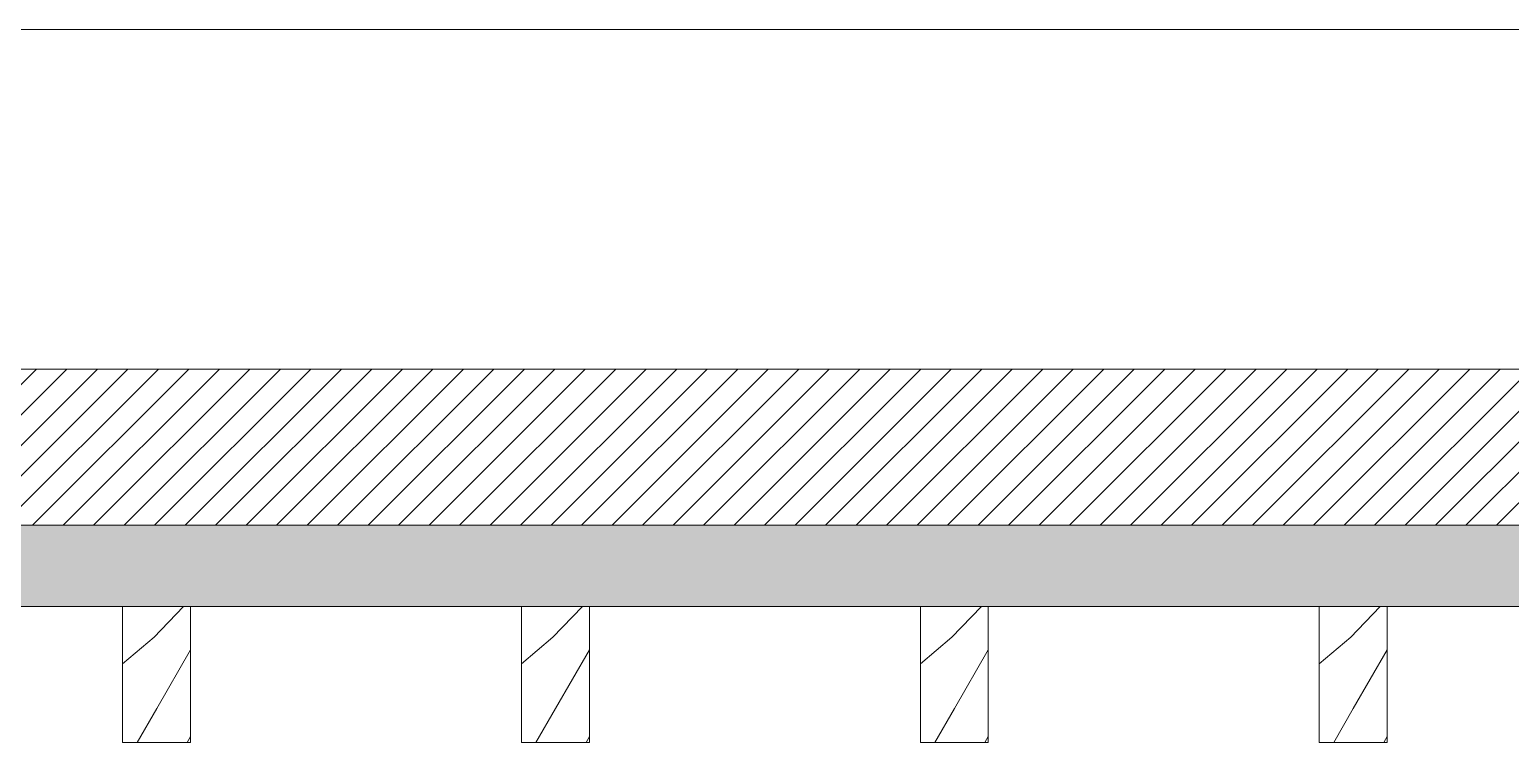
# Model space of a CAD drawing. Header units: metres. Extents: x -197 to 1099, y -24 to 14.
# Drawn here: x -82.764 to -80.584, y 6.5 to 7.55 of the extents above; entities that cross this region are included whole.
import ezdxf

# ---------------------------------------------------------------- set-up
doc = ezdxf.new("R2010")
doc.units = ezdxf.units.M
doc.header["$LTSCALE"] = 0.001
for name, color, linetype, lineweight, true_color in [('Jach-Anotaciones-CalidaddeLínea  0.13', 7, 'Continuous', 13, 0x000000), ('Jach-Anotaciones-Hatch-Lum100%', 7, 'Continuous', 13, 0x000000), ('Jach-Anotaciones-Hatch-Lum50%', 9, 'Continuous', 13, 0x808080)]:
    doc.layers.add(name, color=color, linetype=linetype, lineweight=lineweight, true_color=true_color)

msp = doc.modelspace()

# ---------------------------------------------------------------- hatches: boundary and pattern name
at = {"layer": 'Jach-Anotaciones-Hatch-Lum100%', "ltscale": 100}
h = msp.add_hatch(color=256, dxfattribs=at)
h.dxf.hatch_style = 1
h.paths.add_polyline_path([(-90.77616, 6.82), (-78.41603, 6.82), (-78.41603, 6.7), (-90.77616, 6.7)])
at = {"layer": 'Jach-Anotaciones-Hatch-Lum50%', "ltscale": 100}
h = msp.add_hatch(dxfattribs=at)
h.set_pattern_fill('ANSI31', color=256, scale=0.01)
h.set_pattern_definition([(45, (-143.32628, 0), (-0.02245064, 0.02245064), [])])
h.paths.add_polyline_path([(-90.77616, 7.05), (-78.41603, 7.05), (-78.41603, 6.82), (-90.77616, 6.82)])
h = msp.add_hatch(dxfattribs=at)
h.set_pattern_fill('WOOD_01', color=256, scale=0.8, angle=60, pattern_type=2)
h.set_pattern_definition([(60, (-141.8936, 0.8039), (-0.69282, 0.4), [0.16, -0.64]), (68.9726, (-141.515467, 0.59483), (1.707181334, 4.55692101), [0.153883, -15.234423]), (65.7105, (-141.56104, 0.6119), (2.90718979, 6.63537723), [0.160798, -7.879101]), (44.5779, (-141.768883, 0.731902), (6.478452005, 6.421028285), [0.2406656, -23.8259016]), (53.6599, (-141.98951, 0.87776), (0.39999871, 0.69282136), [0.144886, -7.099421]), (45.0686, (-141.582606, 0.670543), (2.29281919, 2.37128194), [0.124194, -12.295146]), (48.6901, (-142.12444, 0.66006), (0.39999986, 0.69282067), [0.326338, -3.752878]), (65.7105, (-141.45311, 0.55883), (2.90718979, 6.63537723), [0.080399, -7.9595]), (60, (-141.7481, 0.7199), (-0.69282, 0.4), [0.08, -0.72]), (60, (-141.9112, 0.6293), (-0.69282, 0.4), [0.24, -0.56]), (71.3099, (-141.93516, 0.8279), (0.90718136, 3.1712801), [0.081584, -3.997631]), (62.7263, (-141.718816, 0.61062), (7.307182554, 14.256405072), [0.16819, -16.650846]), (52.4054, (-141.67803, 0.63326), (3.89281589, 5.142565012), [0.121062, -11.985134]), (60, (-141.43476, 0.4466), (-0.69282, 0.4), [0.16, -0.64]), (58.8309, (-141.440119, 0.357338), (0.399999541, 0.692820757), [0.3920816, -38.81608]), (60, (-141.9597, 0.6573), (-0.69282, 0.4), [0.08, -0.72]), (60, (-141.97516, 0.7586), (-0.69282, 0.4), [0.08, -0.72]), (60, (-142.2175, 0.48285), (-0.69282, 0.4), [0.12, -0.68]), (50.5377, (-142.14415, 0.68991), (0.39999976, 0.69282053), [0.24331, -4.622899]), (60, (-142.27215, 0.4682), (-0.69282, 0.4), [0.16, -0.64]), (60, (-141.6926, 0.032), (-0.69282, 0.4), [0.088, -0.712]), (60, (-141.52326, 0.4053), (-0.69282, 0.4), [0.08, -0.72]), (60, (-141.74804, 0.064), (-0.69282, 0.4), [0.168, -0.632]), (65.4403, (-141.58561, 0.44134), (3.307183171, 7.328200937), [0.16876, -16.707258]), (60, (-141.637, 0.4803), (-0.69282, 0.4), [0.152, -0.648]), (60, (-141.8589, 0.128), (-0.69282, 0.4), [0.088, -0.712]), (58.8309, (-141.921744, 0.275138), (0.399999541, 0.692820757), [0.3920816, -38.81608]), (60, (-141.9481, 0.3735), (-0.69282, 0.4), [0.08, -0.72]), (60, (-142.0089, 0.3162), (-0.69282, 0.4), [0.08, -0.72]), (60, (-141.8489, 0.5933), (-0.69282, 0.4), [0.16, -0.64]), (60, (-141.9427, 0.4628), (-0.69282, 0.4), [0.08, -0.72]), (60, (-142.1059, 0.3722), (-0.69282, 0.4), [0.16, -0.64]), (79.6538, (-141.706893, 0.39127), (1.628722567, 9.22102156), [0.118929, -11.773925]), (71.3099, (-141.96888, 0.3855), (0.90718136, 3.1712801), [0.081584, -3.997631]), (71.3099, (-141.77424, 0.64262), (0.90718136, 3.1712801), [0.081584, -3.997631]), (65.7105, (-142.15751, 0.586774), (2.90718979, 6.63537723), [0.080399, -7.9595]), (49.6952, (-142.33001, 0.4), (3.09281664, 3.75692404), [0.089442, -8.854828]), (48.6901, (-141.64862, 0.10821), (0.39999986, 0.69282067), [0.081584, -3.997631]), (150, (-141.59476, 0.1695), (-0.4, -0.69282), [0, -0.8]), (46.6076, (-142.06674, 0.248), (9.571260274, 10.177957834), [0.172696, -17.096923]), (71.3099, (-141.91973, 0.72662), (0.90718136, 3.1712801), [0.081584, -3.997631]), (70.3048, (-141.48326, 0.47462), (1.30718233, 3.86409989), [0.089442, -8.854828]), (48.6901, (-141.9081, 0.44277), (0.39999986, 0.69282067), [0.081584, -3.997631]), (48.6901, (-141.90274, 0.53206), (0.39999986, 0.69282067), [0.081584, -3.997631]), (41.5651, (-141.99746, 0.208), (0.3999991, 0.6928206), [0.101193, -2.428629]), (45.9638, (-142.18902, 0.42021), (0.399999, 0.69282055), [0.329849, -2.968635]), (43.3008, (-142.15751, 0.586774), (4.18563629, 4.04974474), [0.250567, -8.101676]), (60, (-142.19215, 0.6068), (-0.69282, 0.4), [0.096, -0.704]), (45.9638, (-141.66404, 0.2095), (0.399999, 0.69282055), [0.329849, -2.968635]), (45.9638, (-141.75254, 0.16821), (0.399999, 0.69282055), [0.329849, -2.968635]), (45.9638, (-141.8149, 0.20421), (0.399999, 0.69282055), [0.329849, -2.968635]), (49.6952, (-142.163734, 0.304), (3.09281664, 3.75692404), [0.089442, -8.854828]), (45.9638, (-142.02588, 0.51077), (0.399999, 0.69282055), [0.164924, -3.13356]), (49.6952, (-141.94203, 0.176), (3.09281664, 3.75692404), [0.089442, -8.854828]), (57.6141, (-141.685534, 0.508267), (0.399999129, 0.692820776), [0.192166, -19.024492]), (49.6952, (-141.85424, 0.504056), (3.09281664, 3.75692404), [0.089442, -8.854828]), (72.5288, (-141.796385, 0.57227), (0.90718035, 3.17128135), [0.073756, -7.301879]), (49.5626, (-141.90739, 0.156), (5.785630365, 6.821029196), [0.309115, -30.602364]), (51.8699, (-141.70689, 0.39127), (0.39999995, 0.69281985), [0.113137, -5.543717]), (64.7636, (-141.884175, 0.24421), (3.70718558, 8.0210201), [0.192666, -9.44061]), (60, (-141.802, 0.4185), (-0.69282, 0.4), [0.248, -0.552]), (44.7449, (-142.2538, 0.356), (2.292819045, 2.37128176), [0.091214, -9.030189]), (50.5377, (-141.59476, 0.16949), (0.39999976, 0.69282053), [0.24331, -4.622899]), (40.0169, (-141.82425, 0.108), (1.89281981, 1.67846116), [0.093638, -9.270122]), (60, (-141.909, 0.9052), (-0.69282, 0.4), [0.04, -0.76]), (60, (-141.6042, 0.7292), (-0.69282, 0.4), [0.08, -0.72]), (71.3099, (-141.35476, 0.58518), (0.90718136, 3.1712801), [0.081584, -3.997631]), (60, (-141.42004, 0.6321), (-0.69282, 0.4), [0.144, -0.656]), (43.3008, (-141.79124, 0.837184), (4.18563629, 4.04974474), [0.083522, -8.268721]), (48.0207, (-141.641744, 0.760113), (10.372041651, 11.563146785), [0.1472056, -26.840515]), (150, (-141.35476, 0.5852), (-0.4, -0.69282), [0, -0.8]), (60, (-141.3286, 0.6625), (-0.69282, 0.4), [0.072, -0.728]), (60, (-141.46025, 0.7385), (-0.69282, 0.4), [0.072, -0.728]), (60, (-141.4949, 0.7585), (-0.69282, 0.4), [0.072, -0.728]), (36.0376, (-141.73045, 0.89447), (4.87845173, 3.64974762), [0.078791, -7.80029]), (48.5163, (-141.81359, 0.942466), (2.6929280298, 3.0640394157), [0.0734704, -52.17242]), (41.5651, (-141.56418, 0.79847), (0.3999991, 0.6928206), [0.075894, -2.453926]), (47.4712, (-141.90366, 0.99447), (2.69282018, 3.064102), [0.073756, -7.301879])])
h.paths.add_polyline_path([(-82.62694, 6.7), (-82.52694, 6.7), (-82.52694, 6.5), (-82.62694, 6.5)])
h = msp.add_hatch(dxfattribs=at)
h.set_pattern_fill('WOOD_01', color=256, scale=0.8, angle=60, pattern_type=2)
h.set_pattern_definition([(60, (-141.3063, 0.8039), (-0.69282, 0.4), [0.16, -0.64]), (68.9726, (-140.928195, 0.59483), (1.707181334, 4.55692101), [0.153883, -15.234423]), (65.7105, (-140.97376, 0.6119), (2.90718979, 6.63537723), [0.160798, -7.879101]), (44.5779, (-141.18161, 0.731902), (6.478452005, 6.421028285), [0.2406656, -23.8259016]), (53.6599, (-141.40224, 0.87776), (0.39999871, 0.69282136), [0.144886, -7.099421]), (45.0686, (-140.995333, 0.670543), (2.29281919, 2.37128194), [0.124194, -12.295146]), (48.6901, (-141.53717, 0.66006), (0.39999986, 0.69282067), [0.326338, -3.752878]), (65.7105, (-140.86584, 0.55883), (2.90718979, 6.63537723), [0.080399, -7.9595]), (60, (-141.1608, 0.7199), (-0.69282, 0.4), [0.08, -0.72]), (60, (-141.324, 0.6293), (-0.69282, 0.4), [0.24, -0.56]), (71.3099, (-141.34789, 0.8279), (0.90718136, 3.1712801), [0.081584, -3.997631]), (62.7263, (-141.131543, 0.61062), (7.307182554, 14.256405072), [0.16819, -16.650846]), (52.4054, (-141.09076, 0.63326), (3.89281589, 5.142565012), [0.121062, -11.985134]), (60, (-140.8475, 0.4466), (-0.69282, 0.4), [0.16, -0.64]), (58.8309, (-140.852846, 0.357338), (0.399999541, 0.692820757), [0.3920816, -38.81608]), (60, (-141.3725, 0.6573), (-0.69282, 0.4), [0.08, -0.72]), (60, (-141.3879, 0.7586), (-0.69282, 0.4), [0.08, -0.72]), (60, (-141.63024, 0.48285), (-0.69282, 0.4), [0.12, -0.68]), (50.5377, (-141.55688, 0.68991), (0.39999976, 0.69282053), [0.24331, -4.622899]), (60, (-141.6849, 0.4682), (-0.69282, 0.4), [0.16, -0.64]), (60, (-141.10534, 0.032), (-0.69282, 0.4), [0.088, -0.712]), (60, (-140.936, 0.4053), (-0.69282, 0.4), [0.08, -0.72]), (60, (-141.1608, 0.064), (-0.69282, 0.4), [0.168, -0.632]), (65.4403, (-140.99834, 0.44134), (3.307183171, 7.328200937), [0.16876, -16.707258]), (60, (-141.0498, 0.4803), (-0.69282, 0.4), [0.152, -0.648]), (60, (-141.2716, 0.128), (-0.69282, 0.4), [0.088, -0.712]), (58.8309, (-141.334472, 0.275138), (0.399999541, 0.692820757), [0.3920816, -38.81608]), (60, (-141.3608, 0.3735), (-0.69282, 0.4), [0.08, -0.72]), (60, (-141.4216, 0.3162), (-0.69282, 0.4), [0.08, -0.72]), (60, (-141.2616, 0.5933), (-0.69282, 0.4), [0.16, -0.64]), (60, (-141.3555, 0.4628), (-0.69282, 0.4), [0.08, -0.72]), (60, (-141.5186, 0.3722), (-0.69282, 0.4), [0.16, -0.64]), (79.6538, (-141.11962, 0.39127), (1.628722567, 9.22102156), [0.118929, -11.773925]), (71.3099, (-141.38161, 0.3855), (0.90718136, 3.1712801), [0.081584, -3.997631]), (71.3099, (-141.18697, 0.64262), (0.90718136, 3.1712801), [0.081584, -3.997631]), (65.7105, (-141.57024, 0.586774), (2.90718979, 6.63537723), [0.080399, -7.9595]), (49.6952, (-141.74274, 0.4), (3.09281664, 3.75692404), [0.089442, -8.854828]), (48.6901, (-141.06134, 0.10821), (0.39999986, 0.69282067), [0.081584, -3.997631]), (150, (-141.0075, 0.1695), (-0.4, -0.69282), [0, -0.8]), (46.6076, (-141.479466, 0.248), (9.571260274, 10.177957834), [0.172696, -17.096923]), (71.3099, (-141.33246, 0.72662), (0.90718136, 3.1712801), [0.081584, -3.997631]), (70.3048, (-140.895984, 0.47462), (1.30718233, 3.86409989), [0.089442, -8.854828]), (48.6901, (-141.32083, 0.44277), (0.39999986, 0.69282067), [0.081584, -3.997631]), (48.6901, (-141.31547, 0.53206), (0.39999986, 0.69282067), [0.081584, -3.997631]), (41.5651, (-141.41018, 0.208), (0.3999991, 0.6928206), [0.101193, -2.428629]), (45.9638, (-141.60174, 0.42021), (0.399999, 0.69282055), [0.329849, -2.968635]), (43.3008, (-141.57024, 0.586774), (4.18563629, 4.04974474), [0.250567, -8.101676]), (60, (-141.6049, 0.6068), (-0.69282, 0.4), [0.096, -0.704]), (45.9638, (-141.07677, 0.2095), (0.399999, 0.69282055), [0.329849, -2.968635]), (45.9638, (-141.16527, 0.16821), (0.399999, 0.69282055), [0.329849, -2.968635]), (45.9638, (-141.22762, 0.20421), (0.399999, 0.69282055), [0.329849, -2.968635]), (49.6952, (-141.57646, 0.304), (3.09281664, 3.75692404), [0.089442, -8.854828]), (45.9638, (-141.4386, 0.51077), (0.399999, 0.69282055), [0.164924, -3.13356]), (49.6952, (-141.35476, 0.176), (3.09281664, 3.75692404), [0.089442, -8.854828]), (57.6141, (-141.09826, 0.508267), (0.399999129, 0.692820776), [0.192166, -19.024492]), (49.6952, (-141.26697, 0.504056), (3.09281664, 3.75692404), [0.089442, -8.854828]), (72.5288, (-141.20911, 0.57227), (0.90718035, 3.17128135), [0.073756, -7.301879]), (49.5626, (-141.320118, 0.156), (5.785630365, 6.821029196), [0.309115, -30.602364]), (51.8699, (-141.11962, 0.39127), (0.39999995, 0.69281985), [0.113137, -5.543717]), (64.7636, (-141.2969, 0.24421), (3.70718558, 8.0210201), [0.192666, -9.44061]), (60, (-141.21476, 0.4185), (-0.69282, 0.4), [0.248, -0.552]), (44.7449, (-141.66653, 0.356), (2.292819045, 2.37128176), [0.091214, -9.030189]), (50.5377, (-141.00749, 0.16949), (0.39999976, 0.69282053), [0.24331, -4.622899]), (40.0169, (-141.23698, 0.108), (1.89281981, 1.67846116), [0.093638, -9.270122]), (60, (-141.32174, 0.9052), (-0.69282, 0.4), [0.04, -0.76]), (60, (-141.0169, 0.7292), (-0.69282, 0.4), [0.08, -0.72]), (71.3099, (-140.76749, 0.58518), (0.90718136, 3.1712801), [0.081584, -3.997631]), (60, (-140.8328, 0.6321), (-0.69282, 0.4), [0.144, -0.656]), (43.3008, (-141.20396, 0.837184), (4.18563629, 4.04974474), [0.083522, -8.268721]), (48.0207, (-141.054472, 0.760113), (10.372041651, 11.563146785), [0.1472056, -26.840515]), (150, (-140.7675, 0.5852), (-0.4, -0.69282), [0, -0.8]), (60, (-140.74134, 0.6625), (-0.69282, 0.4), [0.072, -0.728]), (60, (-140.873, 0.7385), (-0.69282, 0.4), [0.072, -0.728]), (60, (-140.9076, 0.7585), (-0.69282, 0.4), [0.072, -0.728]), (36.0376, (-141.14318, 0.89447), (4.87845173, 3.64974762), [0.078791, -7.80029]), (48.5163, (-141.226318, 0.942466), (2.6929280298, 3.0640394157), [0.0734704, -52.17242]), (41.5651, (-140.9769, 0.79847), (0.3999991, 0.6928206), [0.075894, -2.453926]), (47.4712, (-141.31638, 0.99447), (2.69282018, 3.064102), [0.073756, -7.301879])])
h.paths.add_polyline_path([(-82.03967, 6.7), (-81.93967, 6.7), (-81.93967, 6.5), (-82.03967, 6.5)])
h = msp.add_hatch(dxfattribs=at)
h.set_pattern_fill('WOOD_01', color=256, scale=0.8, angle=60, pattern_type=2)
h.set_pattern_definition([(60, (-140.71904, 0.8039), (-0.69282, 0.4), [0.16, -0.64]), (68.9726, (-140.34092, 0.59483), (1.707181334, 4.55692101), [0.153883, -15.234423]), (65.7105, (-140.38649, 0.6119), (2.90718979, 6.63537723), [0.160798, -7.879101]), (44.5779, (-140.594337, 0.731902), (6.478452005, 6.421028285), [0.2406656, -23.8259016]), (53.6599, (-140.81497, 0.87776), (0.39999871, 0.69282136), [0.144886, -7.099421]), (45.0686, (-140.40806, 0.670543), (2.29281919, 2.37128194), [0.124194, -12.295146]), (48.6901, (-140.9499, 0.66006), (0.39999986, 0.69282067), [0.326338, -3.752878]), (65.7105, (-140.27857, 0.55883), (2.90718979, 6.63537723), [0.080399, -7.9595]), (60, (-140.57355, 0.7199), (-0.69282, 0.4), [0.08, -0.72]), (60, (-140.7367, 0.6293), (-0.69282, 0.4), [0.24, -0.56]), (71.3099, (-140.76061, 0.8279), (0.90718136, 3.1712801), [0.081584, -3.997631]), (62.7263, (-140.54427, 0.61062), (7.307182554, 14.256405072), [0.16819, -16.650846]), (52.4054, (-140.503486, 0.63326), (3.89281589, 5.142565012), [0.121062, -11.985134]), (60, (-140.2602, 0.4466), (-0.69282, 0.4), [0.16, -0.64]), (58.8309, (-140.265573, 0.357338), (0.399999541, 0.692820757), [0.3920816, -38.81608]), (60, (-140.7852, 0.6573), (-0.69282, 0.4), [0.08, -0.72]), (60, (-140.8006, 0.7586), (-0.69282, 0.4), [0.08, -0.72]), (60, (-141.043, 0.48285), (-0.69282, 0.4), [0.12, -0.68]), (50.5377, (-140.96961, 0.68991), (0.39999976, 0.69282053), [0.24331, -4.622899]), (60, (-141.0976, 0.4682), (-0.69282, 0.4), [0.16, -0.64]), (60, (-140.5181, 0.032), (-0.69282, 0.4), [0.088, -0.712]), (60, (-140.3487, 0.4053), (-0.69282, 0.4), [0.08, -0.72]), (60, (-140.5735, 0.064), (-0.69282, 0.4), [0.168, -0.632]), (65.4403, (-140.411065, 0.44134), (3.307183171, 7.328200937), [0.16876, -16.707258]), (60, (-140.4625, 0.4803), (-0.69282, 0.4), [0.152, -0.648]), (60, (-140.68435, 0.128), (-0.69282, 0.4), [0.088, -0.712]), (58.8309, (-140.747199, 0.275138), (0.399999541, 0.692820757), [0.3920816, -38.81608]), (60, (-140.77355, 0.3735), (-0.69282, 0.4), [0.08, -0.72]), (60, (-140.8343, 0.3162), (-0.69282, 0.4), [0.08, -0.72]), (60, (-140.6743, 0.5933), (-0.69282, 0.4), [0.16, -0.64]), (60, (-140.7682, 0.4628), (-0.69282, 0.4), [0.08, -0.72]), (60, (-140.9313, 0.3722), (-0.69282, 0.4), [0.16, -0.64]), (79.6538, (-140.53235, 0.39127), (1.628722567, 9.22102156), [0.118929, -11.773925]), (71.3099, (-140.79434, 0.3855), (0.90718136, 3.1712801), [0.081584, -3.997631]), (71.3099, (-140.5997, 0.64262), (0.90718136, 3.1712801), [0.081584, -3.997631]), (65.7105, (-140.98297, 0.586774), (2.90718979, 6.63537723), [0.080399, -7.9595]), (49.6952, (-141.155465, 0.4), (3.09281664, 3.75692404), [0.089442, -8.854828]), (48.6901, (-140.47407, 0.10821), (0.39999986, 0.69282067), [0.081584, -3.997631]), (150, (-140.4202, 0.1695), (-0.4, -0.69282), [0, -0.8]), (46.6076, (-140.892194, 0.248), (9.571260274, 10.177957834), [0.172696, -17.096923]), (71.3099, (-140.74519, 0.72662), (0.90718136, 3.1712801), [0.081584, -3.997631]), (70.3048, (-140.30871, 0.47462), (1.30718233, 3.86409989), [0.089442, -8.854828]), (48.6901, (-140.73355, 0.44277), (0.39999986, 0.69282067), [0.081584, -3.997631]), (48.6901, (-140.7282, 0.53206), (0.39999986, 0.69282067), [0.081584, -3.997631]), (41.5651, (-140.8229, 0.208), (0.3999991, 0.6928206), [0.101193, -2.428629]), (45.9638, (-141.01447, 0.42021), (0.399999, 0.69282055), [0.329849, -2.968635]), (43.3008, (-140.98297, 0.586774), (4.18563629, 4.04974474), [0.250567, -8.101676]), (60, (-141.0176, 0.6068), (-0.69282, 0.4), [0.096, -0.704]), (45.9638, (-140.4895, 0.2095), (0.399999, 0.69282055), [0.329849, -2.968635]), (45.9638, (-140.578, 0.16821), (0.399999, 0.69282055), [0.329849, -2.968635]), (45.9638, (-140.64035, 0.20421), (0.399999, 0.69282055), [0.329849, -2.968635]), (49.6952, (-140.98919, 0.304), (3.09281664, 3.75692404), [0.089442, -8.854828]), (45.9638, (-140.85133, 0.51077), (0.399999, 0.69282055), [0.164924, -3.13356]), (49.6952, (-140.767486, 0.176), (3.09281664, 3.75692404), [0.089442, -8.854828]), (57.6141, (-140.51099, 0.508267), (0.399999129, 0.692820776), [0.192166, -19.024492]), (49.6952, (-140.679696, 0.504056), (3.09281664, 3.75692404), [0.089442, -8.854828]), (72.5288, (-140.62184, 0.57227), (0.90718035, 3.17128135), [0.073756, -7.301879]), (49.5626, (-140.732845, 0.156), (5.785630365, 6.821029196), [0.309115, -30.602364]), (51.8699, (-140.53235, 0.39127), (0.39999995, 0.69281985), [0.113137, -5.543717]), (64.7636, (-140.70963, 0.24421), (3.70718558, 8.0210201), [0.192666, -9.44061]), (60, (-140.6275, 0.4185), (-0.69282, 0.4), [0.248, -0.552]), (44.7449, (-141.079255, 0.356), (2.292819045, 2.37128176), [0.091214, -9.030189]), (50.5377, (-140.42021, 0.16949), (0.39999976, 0.69282053), [0.24331, -4.622899]), (40.0169, (-140.649707, 0.108), (1.89281981, 1.67846116), [0.093638, -9.270122]), (60, (-140.7345, 0.9052), (-0.69282, 0.4), [0.04, -0.76]), (60, (-140.4296, 0.7292), (-0.69282, 0.4), [0.08, -0.72]), (71.3099, (-140.18021, 0.58518), (0.90718136, 3.1712801), [0.081584, -3.997631]), (60, (-140.2455, 0.6321), (-0.69282, 0.4), [0.144, -0.656]), (43.3008, (-140.61669, 0.837184), (4.18563629, 4.04974474), [0.083522, -8.268721]), (48.0207, (-140.467199, 0.760113), (10.372041651, 11.563146785), [0.1472056, -26.840515]), (150, (-140.1802, 0.5852), (-0.4, -0.69282), [0, -0.8]), (60, (-140.1541, 0.6625), (-0.69282, 0.4), [0.072, -0.728]), (60, (-140.2857, 0.7385), (-0.69282, 0.4), [0.072, -0.728]), (60, (-140.32035, 0.7585), (-0.69282, 0.4), [0.072, -0.728]), (36.0376, (-140.55591, 0.89447), (4.87845173, 3.64974762), [0.078791, -7.80029]), (48.5163, (-140.639045, 0.942466), (2.6929280298, 3.0640394157), [0.0734704, -52.17242]), (41.5651, (-140.38963, 0.79847), (0.3999991, 0.6928206), [0.075894, -2.453926]), (47.4712, (-140.72911, 0.99447), (2.69282018, 3.064102), [0.073756, -7.301879])])
h.paths.add_polyline_path([(-81.4524, 6.7), (-81.3524, 6.7), (-81.3524, 6.5), (-81.4524, 6.5)])
h = msp.add_hatch(dxfattribs=at)
h.set_pattern_fill('WOOD_01', color=256, scale=0.8, angle=60, pattern_type=2)
h.set_pattern_definition([(60, (-140.1318, 0.8039), (-0.69282, 0.4), [0.16, -0.64]), (68.9726, (-139.75365, 0.59483), (1.707181334, 4.55692101), [0.153883, -15.234423]), (65.7105, (-139.79922, 0.6119), (2.90718979, 6.63537723), [0.160798, -7.879101]), (44.5779, (-140.007064, 0.731902), (6.478452005, 6.421028285), [0.2406656, -23.8259016]), (53.6599, (-140.227695, 0.87776), (0.39999871, 0.69282136), [0.144886, -7.099421]), (45.0686, (-139.82079, 0.670543), (2.29281919, 2.37128194), [0.124194, -12.295146]), (48.6901, (-140.36262, 0.66006), (0.39999986, 0.69282067), [0.326338, -3.752878]), (65.7105, (-139.691295, 0.55883), (2.90718979, 6.63537723), [0.080399, -7.9595]), (60, (-139.9863, 0.7199), (-0.69282, 0.4), [0.08, -0.72]), (60, (-140.1494, 0.6293), (-0.69282, 0.4), [0.24, -0.56]), (71.3099, (-140.17334, 0.8279), (0.90718136, 3.1712801), [0.081584, -3.997631]), (62.7263, (-139.956998, 0.61062), (7.307182554, 14.256405072), [0.16819, -16.650846]), (52.4054, (-139.916213, 0.63326), (3.89281589, 5.142565012), [0.121062, -11.985134]), (60, (-139.67294, 0.4466), (-0.69282, 0.4), [0.16, -0.64]), (58.8309, (-139.6783, 0.357338), (0.399999541, 0.692820757), [0.3920816, -38.81608]), (60, (-140.1979, 0.6573), (-0.69282, 0.4), [0.08, -0.72]), (60, (-140.21334, 0.7586), (-0.69282, 0.4), [0.08, -0.72]), (60, (-140.4557, 0.48285), (-0.69282, 0.4), [0.12, -0.68]), (50.5377, (-140.38234, 0.68991), (0.39999976, 0.69282053), [0.24331, -4.622899]), (60, (-140.5103, 0.4682), (-0.69282, 0.4), [0.16, -0.64]), (60, (-139.9308, 0.032), (-0.69282, 0.4), [0.088, -0.712]), (60, (-139.7614, 0.4053), (-0.69282, 0.4), [0.08, -0.72]), (60, (-139.9862, 0.064), (-0.69282, 0.4), [0.168, -0.632]), (65.4403, (-139.823793, 0.44134), (3.307183171, 7.328200937), [0.16876, -16.707258]), (60, (-139.8752, 0.4803), (-0.69282, 0.4), [0.152, -0.648]), (60, (-140.0971, 0.128), (-0.69282, 0.4), [0.088, -0.712]), (58.8309, (-140.159926, 0.275138), (0.399999541, 0.692820757), [0.3920816, -38.81608]), (60, (-140.1863, 0.3735), (-0.69282, 0.4), [0.08, -0.72]), (60, (-140.2471, 0.3162), (-0.69282, 0.4), [0.08, -0.72]), (60, (-140.0871, 0.5933), (-0.69282, 0.4), [0.16, -0.64]), (60, (-140.1809, 0.4628), (-0.69282, 0.4), [0.08, -0.72]), (60, (-140.34406, 0.3722), (-0.69282, 0.4), [0.16, -0.64]), (79.6538, (-139.945075, 0.39127), (1.628722567, 9.22102156), [0.118929, -11.773925]), (71.3099, (-140.20706, 0.3855), (0.90718136, 3.1712801), [0.081584, -3.997631]), (71.3099, (-140.01242, 0.64262), (0.90718136, 3.1712801), [0.081584, -3.997631]), (65.7105, (-140.395695, 0.586774), (2.90718979, 6.63537723), [0.080399, -7.9595]), (49.6952, (-140.56819, 0.4), (3.09281664, 3.75692404), [0.089442, -8.854828]), (48.6901, (-139.8868, 0.10821), (0.39999986, 0.69282067), [0.081584, -3.997631]), (150, (-139.83294, 0.1695), (-0.4, -0.69282), [0, -0.8]), (46.6076, (-140.30492, 0.248), (9.571260274, 10.177957834), [0.172696, -17.096923]), (71.3099, (-140.15792, 0.72662), (0.90718136, 3.1712801), [0.081584, -3.997631]), (70.3048, (-139.72144, 0.47462), (1.30718233, 3.86409989), [0.089442, -8.854828]), (48.6901, (-140.14628, 0.44277), (0.39999986, 0.69282067), [0.081584, -3.997631]), (48.6901, (-140.14092, 0.53206), (0.39999986, 0.69282067), [0.081584, -3.997631]), (41.5651, (-140.23564, 0.208), (0.3999991, 0.6928206), [0.101193, -2.428629]), (45.9638, (-140.4272, 0.42021), (0.399999, 0.69282055), [0.329849, -2.968635]), (43.3008, (-140.395695, 0.586774), (4.18563629, 4.04974474), [0.250567, -8.101676]), (60, (-140.4303, 0.6068), (-0.69282, 0.4), [0.096, -0.704]), (45.9638, (-139.90222, 0.2095), (0.399999, 0.69282055), [0.329849, -2.968635]), (45.9638, (-139.99072, 0.16821), (0.399999, 0.69282055), [0.329849, -2.968635]), (45.9638, (-140.05307, 0.20421), (0.399999, 0.69282055), [0.329849, -2.968635]), (49.6952, (-140.401916, 0.304), (3.09281664, 3.75692404), [0.089442, -8.854828]), (45.9638, (-140.26406, 0.51077), (0.399999, 0.69282055), [0.164924, -3.13356]), (49.6952, (-140.18021, 0.176), (3.09281664, 3.75692404), [0.089442, -8.854828]), (57.6141, (-139.923716, 0.508267), (0.399999129, 0.692820776), [0.192166, -19.024492]), (49.6952, (-140.09242, 0.504056), (3.09281664, 3.75692404), [0.089442, -8.854828]), (72.5288, (-140.03457, 0.57227), (0.90718035, 3.17128135), [0.073756, -7.301879]), (49.5626, (-140.145572, 0.156), (5.785630365, 6.821029196), [0.309115, -30.602364]), (51.8699, (-139.94507, 0.39127), (0.39999995, 0.69281985), [0.113137, -5.543717]), (64.7636, (-140.12236, 0.24421), (3.70718558, 8.0210201), [0.192666, -9.44061]), (60, (-140.0402, 0.4185), (-0.69282, 0.4), [0.248, -0.552]), (44.7449, (-140.49198, 0.356), (2.292819045, 2.37128176), [0.091214, -9.030189]), (50.5377, (-139.83294, 0.16949), (0.39999976, 0.69282053), [0.24331, -4.622899]), (40.0169, (-140.062434, 0.108), (1.89281981, 1.67846116), [0.093638, -9.270122]), (60, (-140.1472, 0.9052), (-0.69282, 0.4), [0.04, -0.76]), (60, (-139.84236, 0.7292), (-0.69282, 0.4), [0.08, -0.72]), (71.3099, (-139.59294, 0.58518), (0.90718136, 3.1712801), [0.081584, -3.997631]), (60, (-139.6582, 0.6321), (-0.69282, 0.4), [0.144, -0.656]), (43.3008, (-140.02942, 0.837184), (4.18563629, 4.04974474), [0.083522, -8.268721]), (48.0207, (-139.879926, 0.760113), (10.372041651, 11.563146785), [0.1472056, -26.840515]), (150, (-139.59294, 0.5852), (-0.4, -0.69282), [0, -0.8]), (60, (-139.5668, 0.6625), (-0.69282, 0.4), [0.072, -0.728]), (60, (-139.6984, 0.7385), (-0.69282, 0.4), [0.072, -0.728]), (60, (-139.7331, 0.7585), (-0.69282, 0.4), [0.072, -0.728]), (36.0376, (-139.96863, 0.89447), (4.87845173, 3.64974762), [0.078791, -7.80029]), (48.5163, (-140.051772, 0.942466), (2.6929280298, 3.0640394157), [0.0734704, -52.17242]), (41.5651, (-139.80236, 0.79847), (0.3999991, 0.6928206), [0.075894, -2.453926]), (47.4712, (-140.14184, 0.99447), (2.69282018, 3.064102), [0.073756, -7.301879])])
h.paths.add_polyline_path([(-80.86512, 6.7), (-80.76512, 6.7), (-80.76512, 6.5), (-80.86512, 6.5)])

# ---------------------------------------------------------------- linework, layer by layer
at = {"layer": 'Jach-Anotaciones-CalidaddeLínea  0.13', "ltscale": 100}
for points in [[(-83.07603, 7.55), (-78.41603, 7.55), (-78.41603, 7.05), (-83.07603, 7.05)], [(-90.77616, 7.05), (-78.41603, 7.05), (-78.41603, 6.82), (-90.77616, 6.82)], [(-90.77616, 6.82), (-78.41603, 6.82), (-78.41603, 6.7), (-90.77616, 6.7)], [(-82.62694, 6.7), (-82.52694, 6.7), (-82.52694, 6.5), (-82.62694, 6.5)], [(-82.03967, 6.7), (-81.93967, 6.7), (-81.93967, 6.5), (-82.03967, 6.5)], [(-81.4524, 6.7), (-81.3524, 6.7), (-81.3524, 6.5), (-81.4524, 6.5)], [(-80.86512, 6.7), (-80.76512, 6.7), (-80.76512, 6.5), (-80.86512, 6.5)]]:
    msp.add_lwpolyline(points, close=True, dxfattribs=at)

doc.saveas('drawing.dxf')
